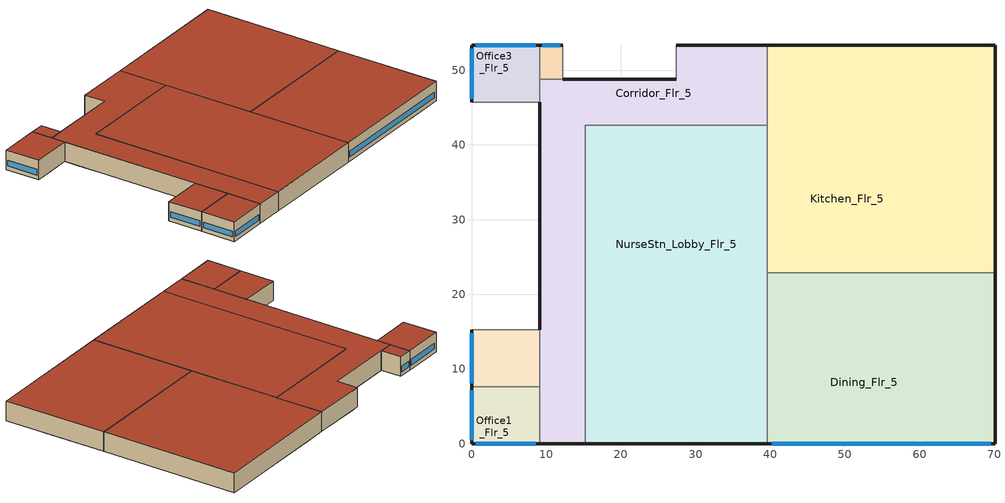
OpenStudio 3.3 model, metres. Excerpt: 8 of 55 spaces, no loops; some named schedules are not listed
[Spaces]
Corridor_Flr_5
 floor to NurseStn_Lobby_Flr_4: 15.24,42.67 15.24,33.53 9.14,33.53 9.14,42.67 z17.07
 floor to Corridor_NW_Flr_4: 39.62,53.34 39.62,42.67 9.14,42.67 9.14,48.77 28.96,48.77 28.96,53.34 z17.07
 floor to Corridor_SE_Flr_4: 15.24,10.67 15.24,4.57 9.14,4.57 9.14,10.67 z17.07
 floor adiabatic (Floor Adiabatic construction): 28.96,53.34 28.96,48.77 27.43,48.77 27.43,53.34 z17.07; 15.24,4.57 15.24,0 9.14,0 9.14,4.57 z17.07
 floor to Lab_Flr_4: 15.24,33.53 15.24,10.67 9.14,10.67 9.14,33.53 z17.07
 wall outside: 9.14,0 15.24,0 / 39.62,53.34 27.43,53.34 / 27.43,48.77 12.19,48.77 / 9.14,45.72 9.14,15.24 z17.07:21.34
 wall to Kitchen_Flr_5: 39.62,42.67 39.62,53.34 z17.07:21.34
 wall adiabatic (Wall Adiabatic construction): 27.43,53.34 27.43,48.77 z17.07:21.34
 wall to NurseStn_Lobby_Flr_5: 15.24,0 15.24,42.67 39.62,42.67 z17.07:21.34
 wall to Office1_Flr_5: 9.14,7.62 9.14,0 z17.07:21.34
 wall to Office4_Mult6_Flr_5: 12.19,48.77 9.14,48.77 z17.07:21.34
 wall to Office2_Mult5_Flr_5: 9.14,15.24 9.14,7.62 z17.07:21.34
 wall to Office3_Flr_5: 9.14,48.77 9.14,45.72 z17.07:21.34
 roof outside: 15.24,0 15.24,42.67 39.62,42.67 39.62,53.34 27.43,53.34 27.43,48.77 9.14,48.77 9.14,0 z21.34
Kitchen_Flr_5
 floor to PatRoom5_Mult10_Flr_4: 44.2,53.34 44.2,48.77 39.62,48.77 39.62,53.34 z17.07
 floor to Corridor_NW_Flr_4: 65.53,48.77 65.53,42.67 39.62,42.67 39.62,48.77 z17.07
 floor to Radiology_Flr_4: 60.96,42.67 60.96,22.86 39.62,22.86 39.62,42.67 z17.07
 floor to Corridor_SE_Flr_4: 65.53,42.67 65.53,22.86 60.96,22.86 60.96,42.67 z17.07
 floor to PatRoom4_Flr_4: 70.1,53.34 70.1,48.77 62.48,48.77 62.48,53.34 z17.07
 floor adiabatic (Floor Adiabatic construction): 70.1,48.77 70.1,22.86 65.53,22.86 65.53,48.77 z17.07; 62.48,53.34 62.48,48.77 44.2,48.77 44.2,53.34 z17.07
 wall outside: 70.1,22.86 70.1,53.34 39.62,53.34 z17.07:21.34
 wall to NurseStn_Lobby_Flr_5: 39.62,42.67 39.62,22.86 z17.07:21.34
 wall to Dining_Flr_5: 39.62,22.86 70.1,22.86 z17.07:21.34
 roof outside: 70.1,22.86 70.1,53.34 39.62,53.34 39.62,22.86 z21.34
NurseStn_Lobby_Flr_5
 floor to NurseStn_Lobby_Flr_4: 39.62,42.67 39.62,10.67 28.96,10.67 28.96,19.81 15.24,19.81 15.24,42.67 z17.07
 floor to Corridor_SE_Flr_4: 39.62,10.67 39.62,0 28.96,0 28.96,4.57 15.24,4.57 15.24,10.67 z17.07
 floor adiabatic (Floor Adiabatic construction): 28.96,4.57 28.96,0 15.24,0 15.24,4.57 z17.07
 floor to Lab_Flr_4: 28.96,19.81 28.96,10.67 15.24,10.67 15.24,19.81 z17.07
 wall outside: 15.24,0 39.62,0 z17.07:21.34
 wall to Dining_Flr_5: 39.62,0 39.62,22.86 z17.07:21.34
 roof outside: 39.62,0 39.62,42.67 15.24,42.67 15.24,0 z21.34
Office1_Flr_5
 floor to PatRoom6_Flr_4: 6.1,4.57 6.1,0 0,0 0,4.57 z17.07
 floor to PatRoom7_Mult10_Flr_4: 4.57,7.62 4.57,4.57 0,4.57 0,7.62 z17.07
 floor to Corridor_SE_Flr_4: 9.14,7.62 9.14,4.57 4.57,4.57 4.57,7.62 z17.07
 floor adiabatic (Floor Adiabatic construction): 9.14,4.57 9.14,0 6.1,0 6.1,4.57 z17.07
 wall outside: 0,7.62 0,0 9.14,0 z17.07:21.34
 wall to Office2_Mult5_Flr_5: 9.14,7.62 0,7.62 z17.07:21.34
 window: 0,7.16 0,0.46 / 0.55,0 8.6,0 z17.98:19.2
 roof outside: 9.14,0 9.14,7.62 0,7.62 0,0 z21.34
Office4_Mult6_Flr_5
 floor adiabatic (Floor Adiabatic construction): 12.19,53.34 12.19,48.77 9.14,48.77 9.14,53.34 z17.07
 wall outside: 12.19,53.34 9.14,53.34 z17.07:21.34
 wall to Office3_Flr_5: 9.14,53.34 9.14,48.77 z17.07:21.34
 wall adiabatic (Wall Adiabatic construction): 12.19,48.77 12.19,53.34 z17.07:21.34
 window: 11.88,53.34 9.45,53.34 z17.98:19.2
 roof outside: 12.19,48.77 12.19,53.34 9.14,53.34 9.14,48.77 z21.34
Office3_Flr_5
 floor to PatRoom8_Flr_4: 6.1,53.34 6.1,48.77 0,48.77 0,53.34 z17.07
 floor to Corridor_NW_Flr_4: 9.14,48.77 9.14,45.72 4.57,45.72 4.57,48.77 z17.07
 floor adiabatic (Floor Adiabatic construction): 9.14,53.34 9.14,48.77 6.1,48.77 6.1,53.34 z17.07; 4.57,48.77 4.57,45.72 0,45.72 0,48.77 z17.07
 wall outside: 9.14,53.34 0,53.34 0,45.72 z17.07:21.34
 wall adiabatic (Wall Adiabatic construction): 0,45.72 9.14,45.72 z17.07:21.34
 window: 0,52.88 0,46.18 / 8.6,53.34 0.55,53.34 z17.98:19.2
 roof outside: 9.14,45.72 9.14,53.34 0,53.34 0,45.72 z21.34
Office2_Mult5_Flr_5
 floor to PatRoom7_Mult10_Flr_4: 4.57,8.99 4.57,7.62 0,7.62 0,8.99 z17.07
 floor to Corridor_NW_Flr_4: 9.14,15.24 9.14,10.67 4.57,10.67 4.57,15.24 z17.07
 floor to Corridor_SE_Flr_4: 9.14,10.67 9.14,7.62 4.57,7.62 4.57,10.67 z17.07
 floor adiabatic (Floor Adiabatic construction): 4.57,15.24 4.57,8.99 0,8.99 0,15.24 z17.07
 wall outside: 0,15.24 0,7.62 z17.07:21.34
 wall adiabatic (Wall Adiabatic construction): 9.14,15.24 0,15.24 z17.07:21.34
 window: 0,14.78 0,8.08 z17.98:19.2
 roof outside: 9.14,7.62 9.14,15.24 0,15.24 0,7.62 z21.34
Dining_Flr_5
 floor to NurseStn_Lobby_Flr_4: 60.96,19.81 60.96,10.67 39.62,10.67 39.62,19.81 z17.07
 floor to PatRoom3_Mult10_Flr_4: 70.1,8.99 70.1,4.57 65.53,4.57 65.53,8.99 z17.07
 floor to Radiology_Flr_4: 60.96,22.86 60.96,19.81 39.62,19.81 39.62,22.86 z17.07
 floor to PatRoom2_Flr_4: 70.1,4.57 70.1,0 62.48,0 62.48,4.57 z17.07
 floor to Corridor_SE_Flr_4: 65.53,22.86 65.53,4.57 39.62,4.57 39.62,10.67 60.96,10.67 60.96,22.86 z17.07
 floor to PatRoom1_Mult10_Flr_4: 44.2,4.57 44.2,0 39.62,0 39.62,4.57 z17.07
 floor adiabatic (Floor Adiabatic construction): 70.1,22.86 70.1,8.99 65.53,8.99 65.53,22.86 z17.07; 62.48,4.57 62.48,0 44.2,0 44.2,4.57 z17.07
 wall outside: 39.62,0 70.1,0 70.1,22.86 z17.07:21.34
 window: 40.2,0 69.53,0 z17.98:19.2
 roof outside: 70.1,0 70.1,22.86 39.62,22.86 39.62,0 z21.34
[ClimateZones]
Climate Zone Institution Name 1=ASHRAE; Climate Zone Document Name 1=ANSI/ASHRAE Standard 169; Climate Zone Document Year 1=2006; Climate Zone Value 1=3B; Climate Zone Institution Name 2=CEC; Climate Zone Document Name 2=California Climate Zone Descriptions; Climate Zone Document Year 2=1995
[Building]
-Hospital-ASHRAE 169-2013-3B created: 2022-03-25 18:08:48 -0600: North Axis {deg}=270; Default Construction Set=90.1-2010 - Hospital - ASHRAE 169-2013-3B; Standards Number of Stories=6; Standards Number of Above Ground Stories=5; Standards Building Type=Hospital
[Site]
El Paso International Ap  Ut_TX_USA: Latitude {deg}=31.77; Longitude {deg}=-106.5; Time Zone {hr}=-7; Elevation {m}=1186; Terrain=City
[Site:WaterMainsTemperature]
Calculation Method=Correlation; Annual Average Outdoor Air Temperature {C}=17.9417; Maximum Difference In Monthly Average Outdoor Air Temperatures {deltaC}=21.1
[SizingPeriod:DesignDay] Barometric Pressure {Pa}=87865; Rain Indicator=No; Snow Indicator=No; Day of Month=21; Daylight Saving Time Indicator=No; Humidity Condition Type=Wetbulb; Dry-Bulb Temperature Range Modifier Type=DefaultMultipliers
Name | Maximum Dry-Bulb Temperature {C} | Daily Dry-Bulb Temperature Range {deltaC} | Wind Speed {m/s} | Wind Direction {deg} | Month | Day Type | Wetbulb or DewPoint at Maximum Dry-Bulb {C} | Solar Model Indicator | ASHRAE Clear Sky Optical Depth for Beam Irradiance | ASHRAE Clear Sky Optical Depth for Diffuse Irradiance | Sky Clearness
El Paso International Ap  Ut Ann Clg .4% Condns DB=>MWB | 38.1 | 13 | 3.9 | 280 | 7 | SummerDesignDay | 18.1 | ASHRAETau | 0.605 | 1.547
El Paso International Ap  Ut Ann Htg 99.6% Condns DB | -5.2 | 0 | 2.2 | 20 | 12 | WinterDesignDay | -5.2 | ASHRAEClearSky |  |  | 0
[Site:GroundTemperature:FCfactorMethod]
January Ground Temperature {C}=18.3; February Ground Temperature {C}=11.2; March Ground Temperature {C}=6.8; April Ground Temperature {C}=8.1; May Ground Temperature {C}=10.3; June Ground Temperature {C}=12.5; July Ground Temperature {C}=19.2; August Ground Temperature {C}=23.8; September Ground Temperature {C}=27.9; October Ground Temperature {C}=27.5; November Ground Temperature {C}=26.3; December Ground Temperature {C}=23.4
[Material:NoMass] Thermal Absorptance=0.9; Solar Absorptance=0.7
Name | Roughness | Thermal Resistance {m2-K/W} | Visible Absorptance
CP02 CARPET PAD | VeryRough | 0.21648 | 0.8
Nonres_Floor_Insulation | MediumSmooth | 2.88292 | 0.7
Typical Insulation R-6.78 | Smooth | 1.19347 | 0.7
Typical Carpet Pad | Smooth | 0.21648 | 0.8
Typical Insulation R-5.74 | Smooth | 1.01115 | 0.7
Typical Insulation R-19.72 | Smooth | 3.4722 | 0.7
Typical Insulation R-0.58 | Smooth | 0.101875 | 0.7
Typical Insulation R-0.01 | Smooth | 0.001 | 0.7
[Material]
Name | Roughness | Thickness {m} | Conductivity {W/m-K} | Density {kg/m3} | Specific Heat {J/kg-K} | Thermal Absorptance | Solar Absorptance | Visible Absorptance
100mm Normalweight concrete floor | MediumSmooth | 0.1016 | 2.31 | 2322 | 832
G01 13mm gypsum board | Smooth | 0.0127 | 0.16 | 800 | 1090 | 0.9 | 0.7 | 0.5
4 in. Normalweight Concrete Floor | MediumRough | 0.1016 | 2.31 | 2322 | 832 | 0.9 | 0.7 | 0.7
1IN Stucco | Smooth | 0.0253 | 0.6918 | 1858 | 837 | 0.9 | 0.7 | 0.92
8IN CONCRETE HW RefBldg | Rough | 0.2032 | 1.311 | 2240 | 836.8 | 0.9 | 0.7 | 0.7
1/2IN Gypsum | Smooth | 0.0127 | 0.16 | 784.9 | 830 | 0.9 | 0.4 | 0.4
Roof Membrane - Highly Reflective | VeryRough | 0.0095 | 0.16 | 1121.29 | 1460 | 0.75 | 0.45 | 0.7
Metal Roof Surface; F08 Metal surface | Smooth | 0.0008 | 45.28 | 7824 | 500 | 0.9 | 0.7 | 0.7
8 in. Normalweight Concrete Floor | MediumRough | 0.2032 | 2.31 | 2322 | 832 | 0.9 | 0.7 | 0.7
8 in. Concrete Block Basement Wall | MediumRough | 0.2032 | 1.326 | 1842 | 912 | 0.9 | 0.7 | 0.7
G05 25mm wood | MediumSmooth | 0.0254 | 0.15 | 608 | 1630 | 0.9 | 0.5 | 0.5
Std Wood 6inch | MediumSmooth | 0.15 | 0.12 | 540 | 1210 | 0.9 | 0.7 | 0.7
[Construction]
Floor Adiabatic construction: CP02 CARPET PAD, 100mm Normalweight concrete floor, Nonres_Floor_Insulation
Wall Adiabatic construction; Typical Interior Wall: G01 13mm gypsum board, G01 13mm gypsum board
Typical Insulated Exterior Mass Floor R-9.35: Typical Insulation R-6.78, 4 in. Normalweight Concrete Floor, Typical Carpet Pad
Typical Insulated Exterior Mass Wall R-8.13: 1IN Stucco, 8IN CONCRETE HW RefBldg, Typical Insulation R-5.74, 1/2IN Gypsum
Typical IEAD Roof - Highly Reflective R-20.83: Roof Membrane - Highly Reflective, Typical Insulation R-19.72, Metal Roof Surface
Typical Interior Floor: 100mm Normalweight concrete floor, CP02 CARPET PAD
Typical Interior Ceiling: CP02 CARPET PAD, 100mm Normalweight concrete floor
Smallhotel 2010 Slab Floor: 8 in. Normalweight Concrete Floor, CP02 CARPET PAD
Typical Insulated Basement Mass Wall: 8 in. Concrete Block Basement Wall
U 0.62 SHGC 0.25 Dbl Ref-C-H Clr 6mm/6mm Air: REF C CLEAR HI 6MM, AIR 6MM, CLEAR 6MM
Typical Insulated Metal Door R-1.43: F08 Metal surface, Typical Insulation R-0.58
U 0.88 SHGC 0.16 Sgl Ref-A-L Clr 6mm: REF A CLEAR LO 6MM
Typical Overhead Door R-0.86: Typical Insulation R-0.01
U 1.17 SHGC 0.39 Simple Glazing Skylight U-1.17 SHGC 0.39: U 1.17 SHGC 0.39 Simple Glazing U-1.17 SHGC 0.39
Typical Interior Window: Clear 3mm
Typical Interior Door; Typical Interior Partition: G05 25mm wood
InteriorFurnishings: Std Wood 6inch
[DefaultConstructionSet]
90.1-2010 - Hospital - ASHRAE 169-2013-3B: Default Exterior Surface Constructions=Default Surface Constructions 1; Default Interior Surface Constructions=Default Surface Constructions 2; Default Ground Contact Surface Constructions=Default Surface Constructions 3; Default Exterior SubSurface Constructions=Default Sub Surface Constructions 1; Default Interior SubSurface Constructions=Default Sub Surface Constructions 2; Interior Partition Construction=Typical Interior Partition
[DefaultSurfaceConstructions]
Name | Floor Construction | Wall Construction | Roof Ceiling Construction
Default Surface Constructions 1 | Typical Insulated Exterior Mass Floor R-9.35 | Typical Insulated Exterior Mass Wall R-8.13 | Typical IEAD Roof - Highly Reflective R-20.83
Default Surface Constructions 2 | Typical Interior Floor | Typical Interior Wall | Typical Interior Ceiling
Default Surface Constructions 3 | Smallhotel 2010 Slab Floor | Typical Insulated Basement Mass Wall
[DefaultSubSurfaceConstructions]
Name | Fixed Window Construction | Operable Window Construction | Door Construction | Glass Door Construction | Overhead Door Construction | Skylight Construction | Tubular Daylight Dome Construction | Tubular Daylight Diffuser Construction
Default Sub Surface Constructions 1 | U 0.62 SHGC 0.25 Dbl Ref-C-H Clr 6mm/6mm Air | U 0.62 SHGC 0.25 Dbl Ref-C-H Clr 6mm/6mm Air | Typical Insulated Metal Door R-1.43 | U 0.88 SHGC 0.16 Sgl Ref-A-L Clr 6mm | Typical Overhead Door R-0.86 | U 1.17 SHGC 0.39 Simple Glazing Skylight U-1.17 SHGC 0.39 | Typical Interior Window | Typical Interior Window
Default Sub Surface Constructions 2 | Typical Interior Window | Typical Interior Window | Typical Interior Door
[WindowMaterial:Glazing] Optical Data Type=SpectralAverage; Infrared Transmittance at Normal Incidence=0; Front Side Infrared Hemispherical Emissivity=0.84; Conductivity {W/m-K}=0.9; Dirt Correction Factor for Solar and Visible Transmittance=1; Solar Diffusing=No
Name | Thickness {m} | Solar Transmittance at Normal Incidence | Front Side Solar Reflectance at Normal Incidence | Back Side Solar Reflectance at Normal Incidence | Visible Transmittance at Normal Incidence | Front Side Visible Reflectance at Normal Incidence | Back Side Visible Reflectance at Normal Incidence | Back Side Infrared Hemispherical Emissivity
REF C CLEAR HI 6MM | 0.006 | 0.2 | 0.16 | 0.39 | 0.22 | 0.17 | 0.35 | 0.55
CLEAR 6MM | 0.006 | 0.775 | 0.071 | 0.071 | 0.881 | 0.08 | 0.08 | 0.84
REF A CLEAR LO 6MM | 0.006 | 0.066 | 0.341 | 0.493 | 0.08 | 0.41 | 0.37 | 0.4
Clear 3mm | 0.003 | 0.837 | 0.075 | 0.075 | 0.898 | 0.081 | 0.081 | 0.84
[WindowMaterial:Gas]
AIR 6MM: Gas Type=Air; Thickness {m}=0.0063
[WindowMaterial:SimpleGlazingSystem]
U 1.17 SHGC 0.39 Simple Glazing U-1.17 SHGC 0.39: U-Factor {W/m2-K}=6.64357; Solar Heat Gain Coefficient=0.39; Visible Transmittance=0.23
[Space] Building Story=Building Story 6; Part of Total Floor Area=Yes
Name | Space Type | Thermal Zone
Office1_Flr_5 | Hospital Office | Office1_Flr_5 ZN
Corridor_Flr_5 | Hospital Corridor | Corridor_Flr_5 ZN
Kitchen_Flr_5 | Hospital Kitchen | Kitchen_Flr_5 ZN
Office3_Flr_5 | Hospital Office | Office3_Flr_5 ZN
Office2_Mult5_Flr_5 | Hospital Office | Office2_Mult5_Flr_5 ZN
NurseStn_Lobby_Flr_5 | Hospital NurseStn | NurseStn_Lobby_Flr_5 ZN
Office4_Mult6_Flr_5 | Hospital Office | Office4_Mult6_Flr_5 ZN
Dining_Flr_5 | Hospital Dining | Dining_Flr_5 ZN
[BuildingStory]
Building Story 6: Nominal Z Coordinate {m}=17.0732
[SpaceType] Standards Building Type=Hospital
Name | Default Schedule Set | Design Specification Outdoor Air Object | Standards Space Type
Hospital Corridor | Hospital Corridor Schedule Set | Hospital Corridor Ventilation | Corridor
Hospital Dining | Hospital Dining Schedule Set | Hospital Dining Ventilation | Dining
Hospital Kitchen | Hospital Kitchen Schedule Set | Hospital Kitchen Ventilation | Kitchen
Hospital NurseStn | Hospital NurseStn Schedule Set | Hospital NurseStn Ventilation | NurseStn
Hospital Office | Hospital Office Schedule Set | Hospital Office Ventilation | Office
[People:Definition] Number of People Calculation Method=People/Area; Fraction Radiant=0.3
Name | People per Space Floor Area {person/m2}
Hospital Corridor People Definition | 0.0107639
Hospital Dining People Definition | 0.107639
Hospital Kitchen People Definition | 0.0538196
Hospital NurseStn People Definition | 0.0143483
Hospital Office People Definition | 0.0753474
[People] Work Efficiency Schedule=Work Efficiency Schedule; Clothing Insulation Schedule=Clothing Schedule; Air Velocity Schedule=Air Velocity Schedule; Multiplier=1
Name | People Definition | Space or SpaceType
Hospital Corridor People | Hospital Corridor People Definition | Hospital Corridor
Hospital Dining People | Hospital Dining People Definition | Hospital Dining
Hospital Kitchen People | Hospital Kitchen People Definition | Hospital Kitchen
Hospital NurseStn People | Hospital NurseStn People Definition | Hospital NurseStn
Hospital Office People | Hospital Office People Definition | Hospital Office
[Lights:Definition] Design Level Calculation Method=Watts/Area; Fraction Radiant=0.7; Fraction Visible=0.2; Return Air Fraction=0
Name | Watts per Space Floor Area {W/m2}
Hospital Corridor Lights Definition | 9.57988
Hospital Dining Lights Definition | 6.99654
Hospital Kitchen Lights Definition | 10.6563
Hospital NurseStn Lights Definition | 9.3646
Hospital Office Lights Definition | 9.68752
[Lights] Fraction Replaceable=1
Name | Lights Definition | Space or SpaceType
Hospital Corridor Lights | Hospital Corridor Lights Definition | Hospital Corridor
Hospital Dining Lights | Hospital Dining Lights Definition | Hospital Dining
Hospital Kitchen Lights | Hospital Kitchen Lights Definition | Hospital Kitchen
Hospital NurseStn Lights | Hospital NurseStn Lights Definition | Hospital NurseStn
Hospital Office Lights | Hospital Office Lights Definition | Hospital Office
[ElectricEquipment:Definition] Fraction Latent=0; Fraction Lost=0
Name | Design Level Calculation Method | Watts per Space Floor Area {W/m2} | Fraction Radiant | Design Level {W}
Hospital Dining Elec Equip Definition; Hospital Office Elec Equip Definition | Watts/Area | 10.7639 | 0.5
Hospital Kitchen Elec Equip Definition | Watts/Area | 80.7293 | 0.5
Hospital NurseStn Elec Equip Definition | Watts/Area | 11.1945 | 0.5
Kitchen Electric Equipment Definition1 | EquipmentLevel |  | 0.25 | 1031.8
Kitchen Electric Equipment Definition2 | EquipmentLevel |  | 0.25 | 1277.5
[ElectricEquipment]
Name | Electric Equipment Definition | Space or SpaceType | Schedule
Hospital Dining Elec Equip | Hospital Dining Elec Equip Definition | Hospital Dining
Hospital Kitchen Elec Equip | Hospital Kitchen Elec Equip Definition | Hospital Kitchen
Hospital NurseStn Elec Equip | Hospital NurseStn Elec Equip Definition | Hospital NurseStn
Hospital Office Elec Equip | Hospital Office Elec Equip Definition | Hospital Office
Kitchen_Reach-in-Freezer | Kitchen Electric Equipment Definition1 | Hospital Kitchen | Hospital ALWAYS_ON
Kitchen_Reach-in-Refrigerator | Kitchen Electric Equipment Definition2 | Hospital Kitchen | Hospital ALWAYS_ON
[DesignSpecification:OutdoorAir] Outdoor Air Method=Sum
Name | Outdoor Air Flow per Floor Area {m3/s-m2} | Outdoor Air Flow per Person {m3/s-person} | Outdoor Air Flow Rate {m3/s}
Hospital Corridor Ventilation | 0.0003048
Hospital Dining Ventilation | 0.0009144 | 0.00353961
Hospital Kitchen Ventilation | 0 | 0 | 3.398
Hospital NurseStn Ventilation; Hospital Office Ventilation | 0.0003048 | 0.00235974
[DefaultScheduleSet] People Activity Level Schedule=Hospital ACTIVITY_SCH; Infiltration Schedule=Hospital INFIL_SCH_PNNL
Name | Number of People Schedule | Lighting Schedule | Electric Equipment Schedule | Gas Equipment Schedule
Hospital Corridor Schedule Set | Hospital BLDG_OCC_EXTD_SCH | Hospital BLDG_LIGHT_CORRIDOR_SCH | Hospital BLDG_EQUIP_SCH
Hospital Dining Schedule Set | Hospital BLDG_OCC_EXTD_SCH | Hospital BLDG_LIGHT_SCH | Hospital BLDG_EQUIP_EXTD_SCH
Hospital Kitchen Schedule Set | Hospital BLDG_OCC_EXTD_SCH | Hospital BLDG_LIGHT_SCH | Hospital BLDG_EQUIP_EXTD_SCH | Hospital BLDG_EQUIP_SCH
Hospital NurseStn Schedule Set | Hospital BLDG_OCC_EXTD_SCH | Hospital BLDG_LIGHT_NURSEFLR234_SCH | Hospital BLDG_EQUIP_SCH
Hospital Office Schedule Set | Hospital BLDG_OCC_SCH | Hospital BLDG_LIGHT_OFFICE_SCH | Hospital BLDG_EQUIP_SCH
[ThermostatSetpoint:DualSetpoint] Heating Setpoint Temperature Schedule=Hospital HTGSETP_SCH; Cooling Setpoint Temperature Schedule=Hospital CLGSETP_SCH
Hospital Corridor Thermostat 3; Hospital Dining Thermostat 1; Hospital Kitchen Thermostat 1; Hospital NurseStn Thermostat 3; Hospital Office Thermostat 1; Hospital Office Thermostat 3; Hospital Office Thermostat 4; Hospital Office Thermostat 5
[GasEquipment:Definition]
Hospital Kitchen Gas Equip Definition: Design Level Calculation Method=Watts/Area; Watts per Space Floor Area {W/m2}=161.389; Fraction Latent=0; Fraction Radiant=0.5; Fraction Lost=0
[GasEquipment]
Hospital Kitchen Gas Equip: Gas Equipment Definition=Hospital Kitchen Gas Equip Definition; Space or SpaceType=Hospital Kitchen
[SpaceInfiltration:DesignFlowRate] Schedule=Hospital INFIL_SCH_PNNL; Design Flow Rate Calculation Method=Flow/ExteriorArea; Constant Term Coefficient=0; Temperature Term Coefficient=0; Velocity Term Coefficient=0.224; Velocity Squared Term Coefficient=0
Name | Space or SpaceType | Flow per Exterior Surface Area {m3/s-m2}
Corridor_Flr_5 Infiltration | Corridor_Flr_5 | 0.000200818
Dining_Flr_5 Infiltration | Dining_Flr_5 | 0.000140274
Kitchen_Flr_5 Infiltration | Kitchen_Flr_5 | 0.000124619
NurseStn_Lobby_Flr_5 Infiltration | NurseStn_Lobby_Flr_5 | 5.17915e-05
Office1_Flr_5 Infiltration | Office1_Flr_5 | 0.00028855
Office2_Mult5_Flr_5 Infiltration | Office2_Mult5_Flr_5 | 0.00018126
Office3_Flr_5 Infiltration | Office3_Flr_5 | 0.000288571
Office4_Mult6_Flr_5 Infiltration | Office4_Mult6_Flr_5 | 0.000275003
[ThermalZone] Use Ideal Air Loads=No
Corridor_Flr_5 ZN: Thermostat=Hospital Corridor Thermostat 3
Dining_Flr_5 ZN: Thermostat=Hospital Dining Thermostat 1
Kitchen_Flr_5 ZN: Thermostat=Hospital Kitchen Thermostat 1
NurseStn_Lobby_Flr_5 ZN: Thermostat=Hospital NurseStn Thermostat 3
Office1_Flr_5 ZN: Thermostat=Hospital Office Thermostat 1; Primary Daylighting Control=Office1_Flr_5 Daylt Sensor 1; Fraction of Zone Controlled by Primary Daylighting Control=0.224; Secondary Daylighting Control=Office1_Flr_5 Daylt Sensor 2; Fraction of Zone Controlled by Secondary Daylighting Control=0.224
Office2_Mult5_Flr_5 ZN: Thermostat=Hospital Office Thermostat 3; Multiplier=5
Office3_Flr_5 ZN: Thermostat=Hospital Office Thermostat 4; Primary Daylighting Control=Office3_Flr_5 Daylt Sensor 1; Fraction of Zone Controlled by Primary Daylighting Control=0.224; Secondary Daylighting Control=Office3_Flr_5 Daylt Sensor 2; Fraction of Zone Controlled by Secondary Daylighting Control=0.224
Office4_Mult6_Flr_5 ZN: Thermostat=Hospital Office Thermostat 5; Multiplier=6
[InternalMass:Definition]
Internal Mass Definition 1: Construction=InteriorFurnishings; Design Level Calculation Method=SurfaceArea/Area; Surface Area per Space Floor Area=2
[InternalMass] Internal Mass Definition=Internal Mass Definition 1; Multiplier=1
Name | Space or SpaceType
Office4_Mult6_Flr_5 Mass | Office4_Mult6_Flr_5
Kitchen_Flr_5 Mass | Kitchen_Flr_5
Dining_Flr_5 Mass | Dining_Flr_5
Corridor_Flr_5 Mass | Corridor_Flr_5
NurseStn_Lobby_Flr_5 Mass | NurseStn_Lobby_Flr_5
Office1_Flr_5 Mass | Office1_Flr_5
Office3_Flr_5 Mass | Office3_Flr_5
Office2_Mult5_Flr_5 Mass | Office2_Mult5_Flr_5
[Exterior:Lights:Definition]
NonDimming Exterior Lights Def: Design Level {W}=13506
[Exterior:Lights]
NonDimming Exterior Lights Def: Exterior Lights Definition=NonDimming Exterior Lights Def; Schedule=Hospital Exterior_Lgt_ALWAYS_ON; Control Option=AstronomicalClock
[Exterior:FuelEquipment:Definition]
Name | Design Level {W}
Fuel equipment 1 Def | 162963
Fuel equipment 2 Def | 847.2
[Exterior:FuelEquipment] Fuel Use Type=Electricity
Name | Exterior Fuel Equipment Definition | Schedule
Fuel equipment 1 | Fuel equipment 1 Def | Hospital BLDG_ELEVATORS
Fuel equipment 2 | Fuel equipment 2 Def | Hospital ELEV_LIGHT_FAN_SCH_ADD_DF
[Daylighting:Control] Position Z-Coordinate {m}=17.8352; Illuminance Setpoint {lux}=377; Lighting Control Type=Stepped; Minimum Input Power Fraction for Continuous Dimming Control=0.3; Minimum Light Output Fraction for Continuous Dimming Control=0.2; Number of Stepped Control Steps=3; Probability Lighting will be Reset When Needed in Manual Stepped Control=1; Maximum Allowable Discomfort Glare Index=22
Name | Space | Position X-Coordinate {m} | Position Y-Coordinate {m}
Office1_Flr_5 Daylt Sensor 1 | Office1_Flr_5 | 4.572 | 1.405008
Office1_Flr_5 Daylt Sensor 2 | Office1_Flr_5 | 2.831304 | 3.81
Office3_Flr_5 Daylt Sensor 1 | Office3_Flr_5 | 1.405008 | 49.53
Office3_Flr_5 Daylt Sensor 2 | Office3_Flr_5 | 4.572 | 50.5087
[Schedule:Ruleset]
Hospital INFIL_SCH_PNNL: Default Day Schedule=Hospital INFIL_SCH_PNNL Default; Summer Design Day Schedule=Hospital INFIL_SCH_PNNL Summer Design Day; Winter Design Day Schedule=Hospital INFIL_SCH_PNNL Winter Design Day
